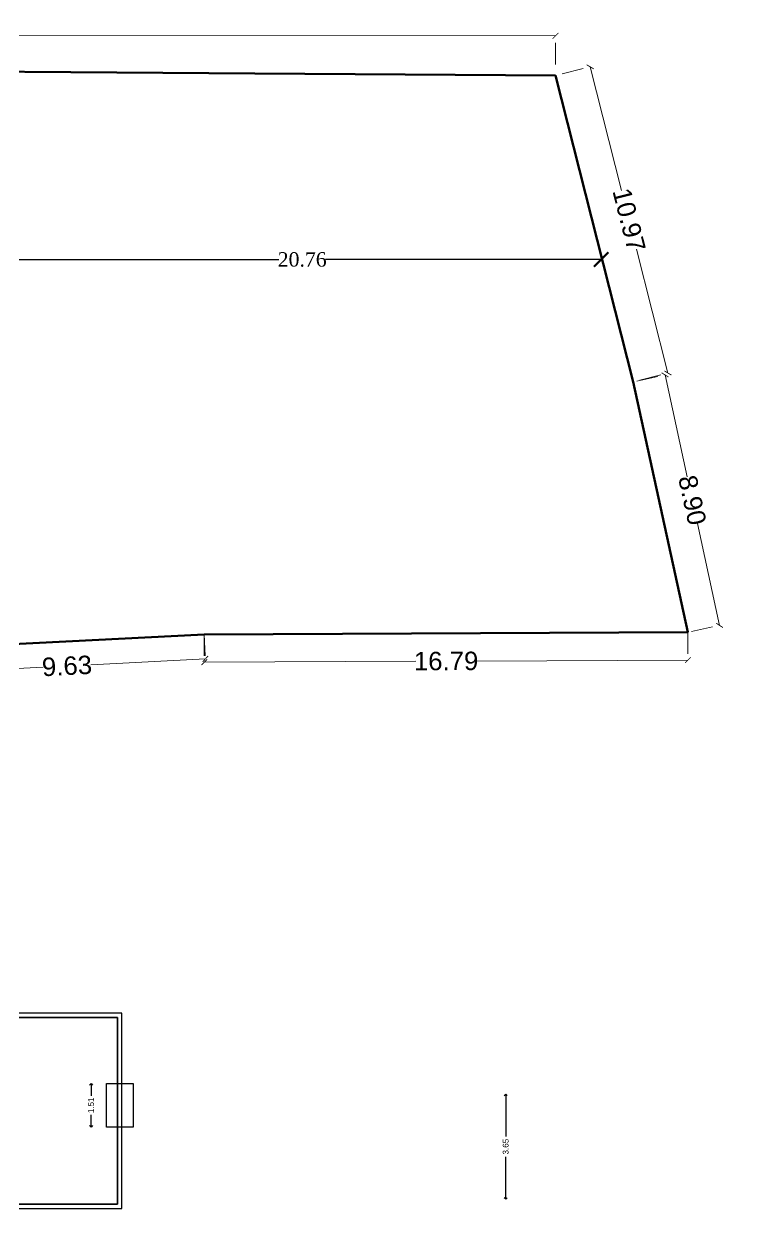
# Model space of a CAD drawing. Header units: metres. Extents: x 0 to 63445, y 32361 to 32804.
# Drawn here: x 63099.73 to 63124.34, y 32688.51 to 32730.38 of the extents above; entities that cross this region are included whole.
import ezdxf

# ---------------------------------------------------------------- set-up
doc = ezdxf.new("R2010")
doc.units = ezdxf.units.M
doc.header["$MEASUREMENT"] = 0
doc.header["$PDMODE"] = 34
doc.header["$PDSIZE"] = -10
for name, pattern in [('CONTINULUS', [0]), ('DASHED2', [0.375, 0.25, -0.125]), ('HIDDEN', [9.525, 6.35, -3.175])]:
    doc.linetypes.add(name, pattern=pattern)
doc.layers.get('0').update_dxf_attribs({"lineweight": 25})
for name, color, linetype, lineweight in [('DIM', 56, 'Continuous', 20), ('site', 15, 'Continuous', 50), ('wall', 7, 'Continuous', 30)]:
    doc.layers.add(name, color=color, linetype=linetype, lineweight=lineweight)
doc.layers.add('ICT_LANDING_POINT_1', color=7, linetype='Continuous')
doc.layers.add('ICT_LANDING_POINT_1_DOOR_1', color=7, linetype='Continuous')
doc.styles.add('Arial', font='arial.ttf', dxfattribs={"height": 0.2})
doc.styles.get("Standard").update_dxf_attribs({"font": 'arial.ttf', "height": 0.4})
doc.styles.add('style2', font='arial.ttf', dxfattribs={"height": 0.25})
doc.styles.add('TNR', font='times.ttf', dxfattribs={"height": 0.5})
doc.dimstyles.new('ARCHANA', dxfattribs={"dimscale": 0, "dimtxt": 0.5, "dimasz": 0.5, "dimexe": 0, "dimexo": 0, "dimgap": 0, "dimtad": 0, "dimzin": 0, "dimdsep": 46, "dimtxsty": 'TNR', "dimblk": 'ARCHTICK', "dimcen": 0.09, "dimclrd": 36, "dimclre": 36, "dimclrt": 7, "dimadec": 0, "dimazin": 0, "dimtfac": 1, "dimtofl": 0, "dimtmove": 0, "dimatfit": 3, "dimldrblk": 'ARCHTICK', "dimfxl": 1, "dimfrac": 2, "dimtolj": 1, "dimtzin": 0, "dimlwd": -1, "dimlwe": -1, "dimarcsym": 0})
doc.dimstyles.new('INT DIM', dxfattribs={"dimtxt": 0.3, "dimasz": 0.1, "dimexe": 0.18, "dimexo": 0.0625, "dimgap": 0.09, "dimtad": 0, "dimzin": 0, "dimdsep": 46, "dimtxsty": 'style2', "dimblk": 'OPEN90', "dimcen": 0.09, "dimse1": 1, "dimse2": 1, "dimclrd": 250, "dimclrt": 256, "dimadec": 0, "dimazin": 0, "dimtfac": 1, "dimtofl": 0, "dimtmove": 0, "dimatfit": 3, "dimfxl": 0.18, "dimtolj": 1, "dimtzin": 0, "dimlwd": -1, "dimarcsym": 0})

# ---------------------------------------------------------------- blocks, each defined once
blk = doc.blocks.new('_ArchTick')
at = {"color": 0, "linetype": 'ByBlock', "const_width": 0.15}
blk.add_lwpolyline([(-0.5, -0.5), (0.5, 0.5)], dxfattribs=at)
blk = doc.blocks.new('*D121')
at = {"layer": 'Defpoints', "color": 0, "linetype": 'HIDDEN', "ltscale": 3, "transparency": 16777216}
for p in [(62981.258, 32730.117), (62981.257, 32728.733), (63118.182, 32728.596)]:
    blk.add_point(p, dxfattribs=at)
at = {"layer": 'DIM', "color": 36, "linetype": 'DASHED2', "ltscale": 3, "transparency": 16777216}
for p, q in [((62981.257, 32729.117), (62981.258, 32730.117)), ((63118.183, 32728.979), (63118.184, 32729.979))]:
    blk.add_line(p, q, dxfattribs=at)
at = {"layer": 'DIM', "ltscale": 3, "transparency": 16777216}
for p, q in [((62981.258, 32730.117), (63046.477, 32730.051)), ((63118.184, 32729.979), (63049.073, 32730.049))]:
    blk.add_line(p, q, dxfattribs=at)
at = {"layer": 'DIM', "linetype": 'HIDDEN', "ltscale": 3, "transparency": 16777216, "xscale": 0.2, "yscale": 0.2, "zscale": 0.2}
for p, rotation in [((62981.258, 32730.117), 179.9424950287205), ((63118.184, 32729.979), 359.9424950287206)]:
    blk.add_blockref('_ArchTick', p, dxfattribs=dict(at, rotation=rotation))
at = {"layer": 'DIM', "linetype": 'HIDDEN', "ltscale": 3, "transparency": 16777216, "insert": (63047.775, 32730.05), "char_height": 0.4, "attachment_point": 5, "rotation": 359.9425}
blk.add_mtext('\\A1;{\\H1.6x;136.93}', dxfattribs=at)
blk = doc.blocks.new('*D133')
at = {"layer": 'Defpoints', "color": 0, "linetype": 'HIDDEN', "ltscale": 3, "transparency": 16777216}
for p in [(63105.984, 32709.189), (63096.369, 32708.697), (63096.412, 32707.847)]:
    blk.add_point(p, dxfattribs=at)
at = {"layer": 'DIM', "color": 36, "linetype": 'DASHED2', "ltscale": 3, "transparency": 16777216}
for p, q in [((63105.984, 32709.189), (63106.028, 32708.339)), ((63096.369, 32708.697), (63096.412, 32707.847))]:
    blk.add_line(p, q, dxfattribs=at)
at = {"layer": 'DIM', "ltscale": 3, "transparency": 16777216}
for p, q in [((63106.028, 32708.339), (63102.05, 32708.135)), ((63096.412, 32707.847), (63100.39, 32708.05))]:
    blk.add_line(p, q, dxfattribs=at)
at = {"layer": 'DIM', "linetype": 'HIDDEN', "ltscale": 3, "transparency": 16777216, "xscale": 0.2, "yscale": 0.2, "zscale": 0.2}
for p, rotation in [((63106.028, 32708.339), 2.926408898062193), ((63096.412, 32707.847), 182.9264088980622)]:
    blk.add_blockref('_ArchTick', p, dxfattribs=dict(at, rotation=rotation))
at = {"layer": 'DIM', "linetype": 'HIDDEN', "ltscale": 3, "transparency": 16777216, "insert": (63101.22, 32708.093), "char_height": 0.4, "attachment_point": 5, "rotation": 2.9264}
blk.add_mtext('\\A1;{\\H1.6x;9.63}', dxfattribs=at)
blk = doc.blocks.new('*D134')
at = {"layer": 'Defpoints', "color": 0, "linetype": 'HIDDEN', "ltscale": 3, "transparency": 16777216}
for p in [(63105.984, 32709.189), (63122.777, 32709.261), (63122.781, 32708.297)]:
    blk.add_point(p, dxfattribs=at)
at = {"layer": 'DIM', "color": 36, "linetype": 'DASHED2', "ltscale": 3, "transparency": 16777216}
for p, q in [((63105.984, 32709.189), (63105.988, 32708.225)), ((63122.777, 32709.261), (63122.781, 32708.297))]:
    blk.add_line(p, q, dxfattribs=at)
at = {"layer": 'DIM', "ltscale": 3, "transparency": 16777216}
for p, q in [((63105.988, 32708.225), (63113.334, 32708.256)), ((63122.781, 32708.297), (63115.435, 32708.265))]:
    blk.add_line(p, q, dxfattribs=at)
at = {"layer": 'DIM', "linetype": 'HIDDEN', "ltscale": 3, "transparency": 16777216, "xscale": 0.2, "yscale": 0.2, "zscale": 0.2}
for p, rotation in [((63105.988, 32708.225), 180.2464032410208), ((63122.781, 32708.297), 0.2464032410207907)]:
    blk.add_blockref('_ArchTick', p, dxfattribs=dict(at, rotation=rotation))
at = {"layer": 'DIM', "linetype": 'HIDDEN', "ltscale": 3, "transparency": 16777216, "insert": (63114.384, 32708.261), "char_height": 0.4, "attachment_point": 5, "rotation": 0.2464}
blk.add_mtext('\\A1;{\\H1.6x;16.79}', dxfattribs=at)
blk = doc.blocks.new('*D135')
at = {"layer": 'Defpoints', "color": 0, "linetype": 'HIDDEN', "ltscale": 3, "transparency": 16777216}
for p in [(63120.881, 32717.961), (63122.777, 32709.261), (63123.881, 32709.501)]:
    blk.add_point(p, dxfattribs=at)
at = {"layer": 'DIM', "color": 36, "linetype": 'DASHED2', "ltscale": 3, "transparency": 16777216}
for p, q in [((63121.009, 32717.989), (63121.986, 32718.201)), ((63122.904, 32709.289), (63123.881, 32709.501))]:
    blk.add_line(p, q, dxfattribs=at)
at = {"layer": 'DIM', "ltscale": 3, "transparency": 16777216}
for p, q in [((63121.986, 32718.201), (63122.757, 32714.663)), ((63123.881, 32709.501), (63123.11, 32713.04))]:
    blk.add_line(p, q, dxfattribs=at)
at = {"layer": 'DIM', "linetype": 'HIDDEN', "ltscale": 3, "transparency": 16777216, "xscale": 0.2, "yscale": 0.2, "zscale": 0.2}
for p, rotation in [((63121.986, 32718.201), 102.2908029227778), ((63123.881, 32709.501), 282.2908029227778)]:
    blk.add_blockref('_ArchTick', p, dxfattribs=dict(at, rotation=rotation))
at = {"layer": 'DIM', "linetype": 'HIDDEN', "ltscale": 3, "transparency": 16777216, "insert": (63122.933, 32713.851), "char_height": 0.4, "attachment_point": 5, "rotation": 282.2908}
blk.add_mtext('\\A1;{\\H1.6x;8.90}', dxfattribs=at)
blk = doc.blocks.new('*D136')
at = {"layer": 'Defpoints', "color": 0, "linetype": 'HIDDEN', "ltscale": 3, "transparency": 16777216}
for p in [(63119.387, 32728.902), (63118.182, 32728.596), (63120.881, 32717.961)]:
    blk.add_point(p, dxfattribs=at)
at = {"layer": 'DIM', "color": 36, "linetype": 'DASHED2', "ltscale": 3, "transparency": 16777216}
for p, q in [((63118.418, 32728.656), (63119.387, 32728.902)), ((63121.117, 32718.021), (63122.086, 32718.267))]:
    blk.add_line(p, q, dxfattribs=at)
at = {"layer": 'DIM', "ltscale": 3, "transparency": 16777216}
for p, q in [((63119.387, 32728.902), (63120.478, 32724.602)), ((63122.086, 32718.267), (63120.995, 32722.567))]:
    blk.add_line(p, q, dxfattribs=at)
at = {"layer": 'DIM', "linetype": 'HIDDEN', "ltscale": 3, "transparency": 16777216, "xscale": 0.2, "yscale": 0.2, "zscale": 0.2}
for p, rotation in [((63119.387, 32728.902), 104.2395777746081), ((63122.086, 32718.267), 284.2395777746081)]:
    blk.add_blockref('_ArchTick', p, dxfattribs=dict(at, rotation=rotation))
at = {"layer": 'DIM', "linetype": 'HIDDEN', "ltscale": 3, "transparency": 16777216, "insert": (63120.737, 32723.584), "char_height": 0.4, "attachment_point": 5, "rotation": 284.2396}
blk.add_mtext('\\A1;{\\H1.6x;10.97}', dxfattribs=at)
blk = doc.blocks.new('*D174')
at = {"layer": 'Defpoints', "color": 0, "ltscale": 0.5, "transparency": 16777216}
for p in [(63099.005, 32722.321), (63119.77, 32722.339), (63119.77, 32722.208)]:
    blk.add_point(p, dxfattribs=at)
at = {"layer": 'wall', "color": 36, "ltscale": 0.5, "transparency": 16777216}
for p, q in [((63099.005, 32722.321), (63099.005, 32722.208)), ((63099.005, 32722.208), (63108.579, 32722.208)), ((63119.77, 32722.208), (63110.196, 32722.208)), ((63119.77, 32722.339), (63119.77, 32722.208))]:
    blk.add_line(p, q, dxfattribs=at)
at = {"layer": 'wall', "color": 36, "ltscale": 0.5, "transparency": 16777216, "xscale": 0.5, "yscale": 0.5, "zscale": 0.5, "rotation": 180}
blk.add_blockref('_ArchTick', (63099.005, 32722.208), dxfattribs=at)
at = {"layer": 'wall', "color": 36, "ltscale": 0.5, "transparency": 16777216, "xscale": 0.5, "yscale": 0.5, "zscale": 0.5}
blk.add_blockref('_ArchTick', (63119.77, 32722.208), dxfattribs=at)
at = {"layer": 'wall', "color": 7, "ltscale": 0.5, "transparency": 16777216, "insert": (63109.388, 32722.208), "char_height": 0.5, "attachment_point": 5, "style": 'TNR'}
blk.add_mtext('\\A1;20.76', dxfattribs=at)
blk = doc.blocks.new('_Open90')
at = {"color": 0, "linetype": 'ByBlock', "lineweight": -2}
for p, q in [((0, 0), (-1, 0)), ((-0.5, 0.5), (0, 0)), ((0, 0), (-0.5, -0.5))]:
    blk.add_line(p, q, dxfattribs=at)
blk = doc.blocks.new('*D485')
at = {"layer": 'Defpoints', "color": 0, "linetype": 'CONTINULUS', "ltscale": 0.05, "transparency": 16777216}
for p in [(63110.177, 32693.223), (63116.453, 32693.223), (63110.177, 32689.572)]:
    blk.add_point(p, dxfattribs=at)
at = {"layer": 'ICT_LANDING_POINT_1', "color": 250, "ltscale": 0.05, "transparency": 16777216}
for p, q in [((63116.453, 32693.123), (63116.453, 32691.748)), ((63116.453, 32689.672), (63116.453, 32691.047))]:
    blk.add_line(p, q, dxfattribs=at)
at = {"layer": 'ICT_LANDING_POINT_1', "color": 250, "linetype": 'CONTINULUS', "ltscale": 0.05, "transparency": 16777216, "xscale": 0.1, "yscale": 0.1, "zscale": 0.1}
for p, rotation in [((63116.453, 32693.223), 90), ((63116.453, 32689.572), 270)]:
    blk.add_blockref('_Open90', p, dxfattribs=dict(at, rotation=rotation))
at = {"layer": 'ICT_LANDING_POINT_1', "linetype": 'CONTINULUS', "ltscale": 0.05, "transparency": 16777216, "insert": (63116.453, 32691.398), "char_height": 0.2, "attachment_point": 5, "rotation": 90, "style": 'Arial', "bg_fill": 3, "box_fill_scale": 1.25, "bg_fill_color": 256, "bg_fill_true_color": 13158600, "bg_fill_transparency": 0}
blk.add_mtext('\\A1;3.65', dxfattribs=at)
blk = doc.blocks.new('*D489')
at = {"layer": 'Defpoints', "color": 0, "linetype": 'CONTINULUS', "ltscale": 0.05, "transparency": 16777216}
for p in [(63102.59, 32693.587), (63102.057, 32692.079), (63102.59, 32692.079)]:
    blk.add_point(p, dxfattribs=at)
at = {"layer": 'ICT_LANDING_POINT_1_DOOR_1', "color": 250, "ltscale": 0.05, "transparency": 16777216}
for p, q in [((63102.057, 32693.487), (63102.057, 32693.154)), ((63102.057, 32692.179), (63102.057, 32692.512))]:
    blk.add_line(p, q, dxfattribs=at)
at = {"layer": 'ICT_LANDING_POINT_1_DOOR_1', "color": 250, "linetype": 'CONTINULUS', "ltscale": 0.05, "transparency": 16777216, "xscale": 0.1, "yscale": 0.1, "zscale": 0.1}
for p, rotation in [((63102.057, 32693.587), 90), ((63102.057, 32692.079), 270)]:
    blk.add_blockref('_Open90', p, dxfattribs=dict(at, rotation=rotation))
at = {"layer": 'ICT_LANDING_POINT_1_DOOR_1', "linetype": 'CONTINULUS', "ltscale": 0.05, "transparency": 16777216, "insert": (63102.057, 32692.833), "char_height": 0.2, "attachment_point": 5, "rotation": 90, "style": 'Arial', "bg_fill": 3, "box_fill_scale": 1.25, "bg_fill_color": 256, "bg_fill_true_color": 13158600, "bg_fill_transparency": 0}
blk.add_mtext('\\A1;1.51', dxfattribs=at)
blk = doc.blocks.new('*D869')
at = {"layer": 'Defpoints', "color": 0, "ltscale": 3, "transparency": 16777216}
for p in [(0.832, 32714.342), (63267.277, 32714.342), (0, 32701.59)]:
    blk.add_point(p, dxfattribs=at)
at = {"layer": 'DIM', "ltscale": 3, "transparency": 16777216}
for p, q in [((5.832, 32714.342), (0.832, 32714.342)), ((0.832, 32714.342), (0.832, 32708.36)), ((0.832, 32701.59), (0.832, 32707.571)), ((0, 32701.59), (0.832, 32701.59))]:
    blk.add_line(p, q, dxfattribs=at)
at = {"layer": 'DIM', "ltscale": 3, "transparency": 16777216, "xscale": 0.05, "yscale": 0.05, "zscale": 0.05}
for p, rotation in [((0.832, 32714.342), 90), ((0.832, 32701.59), 270)]:
    blk.add_blockref('_ArchTick', p, dxfattribs=dict(at, rotation=rotation))
at = {"layer": 'DIM', "color": 7, "ltscale": 3, "transparency": 16777216, "insert": (0.832, 32707.966), "char_height": 0.4, "attachment_point": 5, "rotation": 90}
blk.add_mtext('\\A1;{\\H0.6x;12.75}', dxfattribs=at)
blk = doc.blocks.new('*D876')
at = {"layer": 'Defpoints', "color": 0, "ltscale": 3, "transparency": 16777216}
for p in [(0.832, 32691.245), (63267.277, 32691.245), (0, 32678.494)]:
    blk.add_point(p, dxfattribs=at)
at = {"layer": 'DIM', "ltscale": 3, "transparency": 16777216}
for p, q in [((5.832, 32691.245), (0.832, 32691.245)), ((0.832, 32691.245), (0.832, 32685.264)), ((0.832, 32678.494), (0.832, 32684.475)), ((0, 32678.494), (0.832, 32678.494))]:
    blk.add_line(p, q, dxfattribs=at)
at = {"layer": 'DIM', "ltscale": 3, "transparency": 16777216, "xscale": 0.05, "yscale": 0.05, "zscale": 0.05}
for p, rotation in [((0.832, 32691.245), 90), ((0.832, 32678.494), 270)]:
    blk.add_blockref('_ArchTick', p, dxfattribs=dict(at, rotation=rotation))
at = {"layer": 'DIM', "color": 7, "ltscale": 3, "transparency": 16777216, "insert": (0.832, 32684.87), "char_height": 0.4, "attachment_point": 5, "rotation": 90}
blk.add_mtext('\\A1;{\\H0.6x;12.75}', dxfattribs=at)

msp = doc.modelspace()

# ---------------------------------------------------------------- linework, layer by layer
at = {"color": 1, "ltscale": 0.5}
msp.add_lwpolyline([(63102.979, 32695.8823), (63096.5956, 32695.8823), (63096.5956, 32689.4008), (63102.979, 32689.4008)], close=True, dxfattribs=at)
at = {"layer": 'ICT_LANDING_POINT_1', "linetype": 'CONTINULUS', "ltscale": 0.05}
msp.add_lwpolyline([(63096.5956, 32695.8823), (63102.979, 32695.8823), (63102.979, 32689.4008), (63096.5956, 32689.4008)], close=True, dxfattribs=at)
at = {"layer": 'ICT_LANDING_POINT_1_DOOR_1', "color": 1, "linetype": 'CONTINULUS', "ltscale": 0.05}
msp.add_lwpolyline([(63102.5901, 32693.5869), (63103.5169, 32693.5869), (63103.5169, 32692.0795), (63102.5901, 32692.0795)], close=True, dxfattribs=at)
at = {"layer": 'site', "lineweight": 60}
for points in [[(63046.8012, 32728.7618), (63058.4683, 32728.8426), (63067.1103, 32728.8703), (63075.7554, 32728.8981), (63091.7502, 32728.7842), (63107.7449, 32728.6702), (63112.9636, 32728.6331), (63118.1822, 32728.5959), (63120.8811, 32717.9607)], [(63120.8811, 32717.9607), (63122.7766, 32709.2608), (63105.9841, 32709.1886), (63096.3685, 32708.697), (63096.1747, 32712.4891), (63081.6394, 32710.8417), (63068.7688, 32709.3829), (63051.9933, 32707.4816)]]:
    msp.add_lwpolyline(points, dxfattribs=at)

# ---------------------------------------------------------------- dimensions: what is measured, and where the dimension line sits
at = {"layer": 'DIM', "linetype": 'HIDDEN', "ltscale": 3}
dim = msp.add_linear_dim(base=(62981.2583, 32730.1166), p1=(63118.1822, 32728.5959), p2=(62981.2569, 32728.7333), angle=179.9425, text='{\\H1.6x;<>}', dimstyle='ARCHANA', override={"dimscale": 1, "dimtxt": 0.278, "dimasz": 0.2, "dimtxsty": 'Standard', "dimclrd": 256, "dimclrt": 256, "dimfxlon": 1, "dimarcsym": 1}, dxfattribs=at)
dim.commit()
dim.dimension.update_dxf_attribs({"geometry": '*D121', "text_midpoint": (63047.775, 32730.0499), "dimtype": 161})
for p1, p2, distance, picture, middle in [((63120.8811, 32717.9607), (63118.1822, 32728.5959), -1.2432, '*D136', (63120.7367, 32723.5841)), ((63120.8811, 32717.9607), (63122.7766, 32709.2608), 1.1305, '*D135', (63122.9334, 32713.8514)), ((63105.9841, 32709.1886), (63096.3685, 32708.697), 0.8511, '*D133', (63101.2198, 32708.0928)), ((63105.9841, 32709.1886), (63122.7766, 32709.2608), -0.964, '*D134', (63114.3845, 32708.2607))]:
    dim = msp.add_aligned_dim(p1=p1, p2=p2, distance=distance, text='{\\H1.6x;<>}', dimstyle='ARCHANA', override={"dimscale": 1, "dimtxt": 0.278, "dimasz": 0.2, "dimtxsty": 'Standard', "dimclrd": 256, "dimclrt": 256, "dimfxlon": 1, "dimarcsym": 1}, dxfattribs=at)
    dim.commit()
    dim.dimension.update_dxf_attribs({"geometry": picture, "text_midpoint": middle})
at = {"layer": 'DIM', "ltscale": 3}
dim = msp.add_linear_dim(base=(0.8318, 32714.3415), p1=(0, 32701.5903), p2=(63267.2772, 32714.3415), angle=90, text='{\\H0.6x;<>}', dimstyle='ARCHANA', override={"dimscale": 1, "dimtxt": 0.278, "dimasz": 0.05, "dimtxsty": 'Standard', "dimclrd": 256, "dimclre": 256, "dimfxl": 5, "dimfxlon": 1, "dimarcsym": 1}, dxfattribs=at)
dim.commit()
dim.dimension.update_dxf_attribs({"geometry": '*D869', "text_midpoint": (0.8318, 32707.9659)})
at = {"layer": 'ICT_LANDING_POINT_1', "linetype": 'CONTINULUS', "ltscale": 0.05}
dim = msp.add_linear_dim(base=(63116.4535, 32693.2234), p1=(63110.1765, 32689.5723), p2=(63110.1765, 32693.2234), angle=90, dimstyle='INT DIM', override={"dimtxt": 0.2, "dimtxsty": 'Arial', "dimfxl": 0.125, "dimtfill": 1, "dimtfillclr": 7, "dimarcsym": 1}, dxfattribs=at)
dim.commit()
dim.dimension.update_dxf_attribs({"geometry": '*D485', "text_midpoint": (63116.4535, 32691.3978)})
at = {"layer": 'wall', "ltscale": 0.5}
dim = msp.add_linear_dim(base=(63119.7701, 32722.2084), p1=(63099.0052, 32722.3213), p2=(63119.7701, 32722.3386), dimstyle='ARCHANA', override={"dimscale": 1, "dimfxl": 6, "dimarcsym": 1}, dxfattribs=at)
dim.commit()
dim.dimension.update_dxf_attribs({"geometry": '*D174', "text_midpoint": (63109.3877, 32722.2084)})

# ---------------------------------------------------------------- next in the draw order: dimensions: what is measured, and where the dimension line sits
at = {"layer": 'DIM', "ltscale": 3}
dim = msp.add_linear_dim(base=(0.8318, 32691.2455), p1=(0, 32678.4943), p2=(63267.2772, 32691.2455), angle=90, text='{\\H0.6x;<>}', dimstyle='ARCHANA', override={"dimscale": 1, "dimtxt": 0.278, "dimasz": 0.05, "dimtxsty": 'Standard', "dimclrd": 256, "dimclre": 256, "dimfxl": 5, "dimfxlon": 1, "dimarcsym": 1}, dxfattribs=at)
dim.commit()
dim.dimension.update_dxf_attribs({"geometry": '*D876', "text_midpoint": (0.8318, 32684.8699)})
at = {"layer": 'ICT_LANDING_POINT_1_DOOR_1', "color": 2, "linetype": 'CONTINULUS', "ltscale": 0.05}
dim = msp.add_linear_dim(base=(63102.0571, 32692.0795), p1=(63102.5901, 32693.5869), p2=(63102.5901, 32692.0795), angle=90, dimstyle='INT DIM', override={"dimtxt": 0.2, "dimtxsty": 'Arial', "dimfxl": 0.125, "dimtfill": 1, "dimtfillclr": 7, "dimarcsym": 1}, dxfattribs=at)
dim.commit()
dim.dimension.update_dxf_attribs({"geometry": '*D489', "text_midpoint": (63102.0571, 32692.8332)})

# ---------------------------------------------------------------- next in the draw order: linework, layer by layer
at = {"color": 1, "ltscale": 0.5}
msp.add_lwpolyline([(63103.129, 32696.0323), (63096.4456, 32696.0323), (63096.4456, 32689.2508), (63103.129, 32689.2508)], close=True, dxfattribs=at)

doc.saveas('drawing.dxf')
